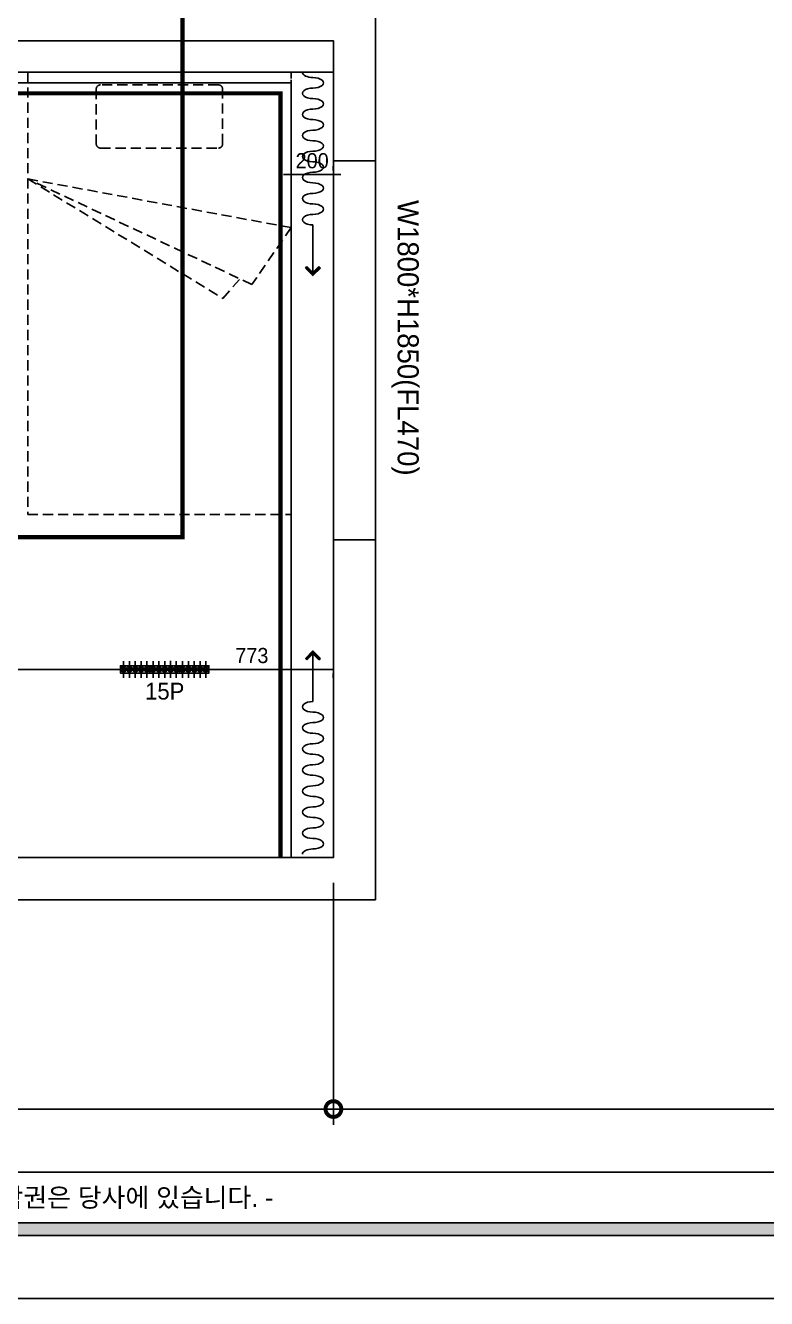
# Model space of a CAD drawing. Header units: millimetres. Extents: x 346859 to 753976, y -86090 to 5333.
# Drawn here: x 438520 to 442038, y -27949 to -21903 of the extents above; entities that cross this region are included whole.
import ezdxf
from ezdxf.enums import TextEntityAlignment as Align

# ---------------------------------------------------------------- set-up
doc = ezdxf.new("R2010")
doc.units = ezdxf.units.MM
doc.header["$LTSCALE"] = 60
for name, pattern in [('DASHEDX2', [1.5, 1, -0.5]), ('DH-HID2', [1.2, 0.8, -0.4]), ('HID', [2.5, 1.5, -1]), ('HID2', [1, 0.5, -0.5])]:
    doc.linetypes.add(name, pattern=pattern)
for name, color, linetype in [('0-ELC TEXT', 7, 'Continuous'), ('01. F-소품', 3, 'Continuous'), ('04-WIN', 4, 'Continuous'), ('06-FUR', 6, 'Continuous'), ('07-DIM WAL', 5, 'Continuous'), ('2CONTINUOUS', 2, 'Continuous'), ('3.기호.계단선', 30, 'Continuous'), ('CEIL-LIGHT', 7, 'Continuous'), ('FORM(YOURNAME)-1', 1, 'Continuous'), ('FORM(YOURNAME)-11', 1, 'Continuous'), ('FU-FURM', 251, 'DH-HID2'), ('RC-LIGHT', 7, 'Continuous')]:
    doc.layers.add(name, color=color, linetype=linetype)
doc.styles.add('YOURNAME', font='HY울릉도M.TTF')
doc.styles.add('스타일1', font='HY울릉도M.TTF')
doc.styles.add('코레일둥고', font='Korail_Round_Gothic_Medium.ttf')
doc.dimstyles.new('40', dxfattribs={"dimscale": 40, "dimtxt": 1.8, "dimasz": 0.9, "dimexe": 0.5, "dimexo": 1, "dimgap": 0.7, "dimtad": 1, "dimdec": 0, "dimzin": 0, "dimdsep": 46, "dimtxsty": 'YOURNAME', "dimblk": 'NONE', "dimcen": 0, "dimclrd": 1, "dimclre": 1, "dimclrt": 7, "dimadec": 0, "dimazin": 0, "dimtfac": 1, "dimtdec": 0, "dimtix": 1, "dimtmove": 2, "dimatfit": 3, "dimldrblk": 'NONE', "dimfxl": 1, "dimtolj": 1, "dimtzin": 0, "dimarcsym": 0})
doc.dimstyles.new('60', dxfattribs={"dimscale": 60, "dimtxt": 2.5, "dimasz": 2.5, "dimexe": 1.25, "dimexo": 2, "dimtad": 1, "dimdec": 0, "dimtxsty": '스타일1', "dimblk": 'DOTSMALL', "dimcen": 2.5, "dimclrd": 1, "dimclre": 1, "dimclrt": 2, "dimadec": 0, "dimazin": 0, "dimtfac": 1, "dimtdec": 0, "dimtix": 1, "dimtmove": 0, "dimatfit": 3, "dimldrblk": 'DOTSMALL', "dimfxl": 1.25, "dimarcsym": 0})

# ---------------------------------------------------------------- blocks, each defined once
blk = doc.blocks.new('FORM-ELEVATION')
at = {"layer": 'FORM(YOURNAME)-11'}
h = blk.add_hatch(color=256, dxfattribs=at)
h.dxf.hatch_style = 1
h.paths.add_polyline_path([(-10309, 35708), (71691, 35708), (71691, 35508), (-10309, 35508)])
h.paths.add_polyline_path([(-10309, -21492), (71691, -21492), (71691, -21692), (-10309, -21692)])
at = {"layer": 'Defpoints', "color": 158}
blk.add_line((62481, -20692), (-10309, -20692), dxfattribs=at)
for points in [[(-10309, -21692), (71691, -21692), (71691, 35708), (-10309, 35708)], [(-8309, 33708), (61071, 33708), (61071, -19692), (-8309, -19692)]]:
    blk.add_lwpolyline(points, close=True, dxfattribs=at)
at = {"layer": 'FORM(YOURNAME)-11', "color": 250}
blk.add_lwpolyline([(-11309, -22692), (72691, -22692), (72691, 36708), (-11309, 36708)], close=True, dxfattribs=at)
at = {"layer": 'FORM(YOURNAME)-11'}
blk.add_lwpolyline([(-10309, -21492), (71691, -21492), (71691, -21692), (-10309, -21692)], close=True, dxfattribs=at)
at = {"layer": 'FORM(YOURNAME)-11', "color": 1, "style": 'YOURNAME'}
blk.add_text("- 본 도서는 어떠한 경우에도 무단으로 도용할 수 없으며 도용시 '지적재산권' 보호에 관한 법률에 의거, 법적 분쟁이 발생합니다.  또한 본 도서에 관한 모든 저작권은 당사에 있습니다. -", height=300, dxfattribs=at).set_placement((28146, -21092), align=Align.MIDDLE_CENTER)
at = {"layer": 'FORM(YOURNAME)-11', "color": 3, "style": 'YOURNAME'}
for tag, height, p in [('1', 450, (71041, -1219)), ('2', 450, (71041, -1863)), ('3', 450, (71041, -3150)), ('4', 450, (71041, -5081)), ('5', 515, (71041, -7398)), ('6', 515, (71041, -9650)), ('7', 515, (71041, -11903)), ('8', 515, (71041, -14155)), ('9', 515, (71041, -16408)), ('10', 515, (66791, -18596)), ('11', 515, (71041, -18660)), ('12', 515, (66791, -20848)), ('13', 515, (71041, -20848))]:
    blk.add_attdef(tag, text='', height=height, dxfattribs=at).set_placement(p, align=Align.MIDDLE_RIGHT)
blk = doc.blocks.new('VUSAUSEH')
at = {"layer": '04-WIN'}
blk.add_lwpolyline([(414381.2, 34631.2), (414381.2, 32831.2), (414182.2, 32831.2), (414182.2, 34631.2)], close=True, dxfattribs=at)
at = {"layer": '2CONTINUOUS'}
for points in [[(409843.2, 37358.2), (409843.2, 35202.2), (414182.2, 35202.2), (414182.2, 34631.2), (414381.2, 34631.2), (414381.2, 35854.2)], [(414381.2, 32831.2), (414182.2, 32831.2), (414182.2, 31322.2), (412406.2, 31322.2), (412406.2, 31122.2), (414381.2, 31122.2), (414381.2, 32831.2)]]:
    blk.add_lwpolyline(points, dxfattribs=at)
at = {"layer": '0-ELC TEXT', "style": '코레일둥고'}
blk.add_text('W1800*H1850(FL470)', height=100, rotation=270, dxfattribs=at).set_placement((414487.1, 34445.4))
blk = doc.blocks.new('FFSFDF')
at = {"layer": '01. F-소품'}
blk.add_hatch(color=8, dxfattribs=at).paths.add_polyline_path([(1567672.9, 1746751.1), (1567679.9, 1746744.1), (1567715.3, 1746779.4), (1567679.9, 1746814.8), (1567672.9, 1746807.7), (1567701.2, 1746779.4)])
at = {"layer": '01. F-소품', "color": 8}
for p, q in [((1567672.9, 1746807.7), (1567679.9, 1746814.8)), ((1567474.8, 1746779.4), (1567701.2, 1746779.4)), ((1567672.9, 1746751.1), (1567679.9, 1746744.1))]:
    blk.add_line(p, q, dxfattribs=at)
for points in [[(1567672.9, 1746807.7), (1567701.2, 1746779.4), (1567672.9, 1746751.1)], [(1567679.9, 1746814.8), (1567715.3, 1746779.4), (1567679.9, 1746744.1)]]:
    blk.add_lwpolyline(points, dxfattribs=at)
for centre, start_param, end_param in [((1566799.8, 1746779.4), 1.570796, 4.712389), ((1566899.8, 1746779.4), 1.570796, 4.712389), ((1566999.8, 1746779.4), 1.570796, 4.712389), ((1567099.8, 1746779.4), 1.570796, 4.712389), ((1567199.8, 1746779.4), 1.570796, 4.712389), ((1567299.8, 1746779.4), 1.570796, 4.712389), ((1567399.8, 1746779.4), 1.570796, 4.712389), ((1566749.8, 1746779.4), 6.283185, 7.853982), ((1566849.8, 1746779.4), 4.712389, 7.853982), ((1566949.8, 1746779.4), 4.712389, 7.853982), ((1567049.8, 1746779.4), 4.712389, 7.853982), ((1567149.8, 1746779.4), 4.712389, 7.853982), ((1567249.8, 1746779.4), 4.712389, 7.853982), ((1567349.8, 1746779.4), 4.712389, 7.853982), ((1567449.8, 1746779.4), 4.712389, 7.853982)]:
    blk.add_ellipse(centre, major_axis=(0, -50), ratio=0.5, start_param=start_param, end_param=end_param, dxfattribs=at)
blk = doc.blocks.new('cjswjdeh')
at = {"layer": '06-FUR', "color": 8}
blk.add_lwpolyline([(436692.2, 35052.2), (439982.2, 35052.2), (439982.2, 35202.2), (436692.2, 35202.2)], close=True, dxfattribs=at)
at = {"layer": 'FU-FURM', "color": 8}
for p, q in [((438531.2, 34545.6), (439457.2, 33978.2)), ((439595.2, 34044.2), (438531.2, 34545.6)), ((438531.2, 34545.6), (439781.2, 34314.2)), ((439781.2, 34314.2), (439595.2, 34044.2)), ((439457.2, 33978.2), (439541.2, 34074.2))]:
    blk.add_line(p, q, dxfattribs=at)
blk.add_lwpolyline([(438531.2, 32952.2), (439781.2, 32952.2), (439781.2, 35052.2), (438531.2, 35052.2)], close=True, dxfattribs=at)
blk.add_lwpolyline([(438876.2, 34692.2), (439436.2, 34692.2, 0.414214), (439456.2, 34712.2), (439456.2, 34972.2, 0.414214), (439436.2, 34992.2), (438876.2, 34992.2, 0.414214), (438856.2, 34972.2), (438856.2, 34712.2, 0.414214)], format="xyb", close=True, dxfattribs=at)
blk.add_blockref('VUSAUSEH', (25800, 0))
at = {"color": 8, "rotation": 270}
blk.add_blockref('FFSFDF', (-1306894.7, 1601801.9), dxfattribs=at)
at = {"color": 8, "xscale": -1, "rotation": 270}
blk.add_blockref('FFSFDF', (-1306894.7, -1535411.6), dxfattribs=at)
blk = doc.blocks.new('*D89')
at = {"layer": '07-DIM WAL', "color": 1, "lineweight": -2, "transparency": 16777216}
for p, q in [((439745.2, -22611.4), (440017.2, -22611.4)), ((439781.2, -22571.4), (439781.2, -22591.4)), ((439981.2, -22571.4), (439981.2, -22591.4))]:
    blk.add_line(p, q, dxfattribs=at)
at = {"layer": 'Defpoints', "color": 0, "transparency": 16777216}
for p in [(439781.2, -22611.4), (439981.2, -22611.4), (439981.2, -22611.4)]:
    blk.add_point(p, dxfattribs=at)
at = {"layer": '07-DIM WAL', "color": 7, "transparency": 16777216, "insert": (439881.2, -22546), "char_height": 72, "attachment_point": 5, "style": 'YOURNAME'}
blk.add_mtext('\\A1;200', dxfattribs=at)
blk = doc.blocks.new('_None')
blk = doc.blocks.new('1')
at = {"linetype": 'Continuous'}
h = blk.add_hatch(color=4, dxfattribs=at)
h.dxf.hatch_style = 1
edge = h.paths.add_edge_path()
edge.add_arc((11539653, -14273504), 37.5, 0, 360)
at = {"color": 1, "linetype": 'Continuous'}
for p, q in [((11539653, -14273637), (11539653, -14273370)), ((11539520, -14273504), (11539787, -14273504))]:
    blk.add_line(p, q, dxfattribs=at)
at = {"color": 4, "linetype": 'Continuous'}
for radius in [41.5, 37.5]:
    blk.add_circle((11539653, -14273504), radius, dxfattribs=at)
blk = doc.blocks.new("5RN'")
at = {"layer": 'RC-LIGHT'}
blk.add_lwpolyline([(188137.5, 27400.3), (188277.5, 27400.3), (188277.5, 27435.3), (188137.5, 27435.3)], close=True, dxfattribs=at)
at = {"layer": 'RC-LIGHT', "yscale": 0.2948704765105351, "zscale": 0.2948704765105351}
for p, xscale in [((-3214550.6, 4236252.7), 0.2948704765105351), ((-3214523.1, 4236252.7), 0.2948704765105351), ((3590910.6, 4236252.7), -0.2948704765105351), ((3590938.1, 4236252.7), -0.2948704765105351), ((3590965.5, 4236252.7), -0.2948704765105351)]:
    blk.add_blockref('1', p, dxfattribs=dict(at, xscale=xscale))
blk = doc.blocks.new('*D175')
at = {"layer": '07-DIM WAL', "color": 1, "lineweight": -2, "transparency": 16777216}
for p, q in [((437381.2, -24921.4), (437381.2, -24941.4)), ((437381.2, -24961.4), (439208.7, -24961.4)), ((439208.7, -24921.4), (439208.7, -24941.4))]:
    blk.add_line(p, q, dxfattribs=at)
at = {"layer": 'Defpoints', "color": 0, "transparency": 16777216}
for p in [(437381.2, -24961.4), (439208.7, -24961.4), (439208.7, -24961.4)]:
    blk.add_point(p, dxfattribs=at)
at = {"layer": '07-DIM WAL', "color": 7, "transparency": 16777216, "insert": (438294.9, -24896), "char_height": 72, "attachment_point": 5, "style": 'YOURNAME'}
blk.add_mtext('\\A1;1827', dxfattribs=at)
blk = doc.blocks.new('*D176')
at = {"layer": '07-DIM WAL', "color": 1, "lineweight": -2, "transparency": 16777216}
for p, q in [((439208.7, -24961.4), (439981.2, -24961.4)), ((439208.7, -25001.4), (439208.7, -24981.4)), ((439981.2, -25001.4), (439981.2, -24981.4))]:
    blk.add_line(p, q, dxfattribs=at)
at = {"layer": 'Defpoints', "color": 0, "transparency": 16777216}
for p in [(439208.7, -24961.4), (439981.2, -24961.4), (439981.2, -24961.4)]:
    blk.add_point(p, dxfattribs=at)
at = {"layer": '07-DIM WAL', "color": 7, "transparency": 16777216, "insert": (439594.9, -24896), "char_height": 72, "attachment_point": 5, "style": 'YOURNAME'}
blk.add_mtext('\\A1;773', dxfattribs=at)
blk = doc.blocks.new('*D179')
at = {"layer": '07-DIM WAL', "color": 1, "lineweight": -2, "transparency": 16777216}
for p, q in [((436792.2, -22135.4), (436792.2, -22155.4)), ((436792.2, -22175.4), (439781.2, -22175.4)), ((439781.2, -22135.4), (439781.2, -22155.4))]:
    blk.add_line(p, q, dxfattribs=at)
at = {"layer": 'Defpoints', "color": 0, "transparency": 16777216}
for p in [(436792.2, -22175.4), (439781.2, -22175.4), (439781.2, -22175.4)]:
    blk.add_point(p, dxfattribs=at)
at = {"layer": '07-DIM WAL', "color": 7, "transparency": 16777216, "insert": (438286.7, -22110), "char_height": 72, "attachment_point": 5, "style": 'YOURNAME'}
blk.add_mtext('\\A1;2989', dxfattribs=at)
blk = doc.blocks.new('_DotSmall')
at = {"color": 0, "linetype": 'ByBlock', "const_width": 0.5}
blk.add_lwpolyline([(-0.0625, 0, 1), (0.0625, 0, 1)], format="xyb", close=True, dxfattribs=at)
blk = doc.blocks.new('*D240')
at = {"layer": '07-DIM WAL', "color": 1, "lineweight": -2, "transparency": 16777216}
for p, q in [((439982.2, -25975.4), (439982.2, -27124.5)), ((435592.7, -26269.5), (435592.7, -27124.5)), ((439982.2, -27049.5), (435592.7, -27049.5))]:
    blk.add_line(p, q, dxfattribs=at)
at = {"layer": 'Defpoints', "color": 0, "transparency": 16777216}
for p in [(439982.2, -25855.4), (435592.7, -26149.5), (435592.7, -27049.5)]:
    blk.add_point(p, dxfattribs=at)
at = {"layer": '07-DIM WAL', "color": 1, "lineweight": -2, "transparency": 16777216, "xscale": 150, "yscale": 150, "zscale": 150, "rotation": 180}
blk.add_blockref('_DotSmall', (435592.7, -27049.5), dxfattribs=at)
at = {"layer": '07-DIM WAL', "color": 1, "lineweight": -2, "transparency": 16777216, "xscale": 150, "yscale": 150, "zscale": 150}
blk.add_blockref('_DotSmall', (439982.2, -27049.5), dxfattribs=at)
at = {"layer": '07-DIM WAL', "color": 2, "transparency": 16777216, "insert": (437787.5, -26933.9), "char_height": 150, "attachment_point": 5, "style": '스타일1'}
blk.add_mtext('4390', dxfattribs=at)

msp = doc.modelspace()

# ---------------------------------------------------------------- linework, layer by layer
at = {"layer": '3.기호.계단선', "color": 140, "linetype": 'HID2'}
msp.add_lwpolyline([(432988.8, -23945.4, 20, 20, 0), (435190.2, -23945.4, 20, 20, 0), (435190.2, -24333.9, 20, 20, 0), (439265.7, -24333.9, 20, 20, 0), (439265.7, -18567.4, 20, 20, 0), (441103.2, -18567.4, 20, 20, 0), (441103.2, -16536.6, 20, 20, 0)], format="xyseb", dxfattribs=at)
at = {"layer": '3.기호.계단선', "color": 10, "linetype": 'HID'}
msp.add_lwpolyline([(439731.2, -25855.4, 20, 20, 0), (439731.2, -22225.4, 20, 20, 0), (436842.2, -22225.4, 20, 20, 0)], format="xyseb", dxfattribs=at)
at = {"layer": 'CEIL-LIGHT'}
msp.add_line((439781.2, -22175.4), (436792.2, -22175.4), dxfattribs=at)
msp.add_lwpolyline([(439781.2, -22175.4), (439781.2, -25855.4)], dxfattribs=at)

# ---------------------------------------------------------------- block references
msp.add_blockref('cjswjdeh', (0, -57177.6))
at = {"layer": 'FORM(YOURNAME)-1', "xscale": 0.3000000000000002, "yscale": 0.3000000000000002, "zscale": 0.3000000000000002}
msp.add_blockref('FORM-ELEVATION', (426691.3, -21141.9), dxfattribs=at)
at = {"layer": 'RC-LIGHT', "rotation": 180}
msp.add_blockref("5RN'", (627248.7, 2456.4), dxfattribs=at)
at = {"layer": 'RC-LIGHT', "xscale": -1, "rotation": 180}
for p in [(250973.8, 2456.4), (251113.8, 2456.4)]:
    msp.add_blockref("5RN'", p, dxfattribs=at)

# ---------------------------------------------------------------- texts
at = {"layer": '0-ELC TEXT', "color": 7, "linetype": 'DASHEDX2', "style": '코레일둥고'}
msp.add_text('15P', height=80, dxfattribs=at).set_placement((439088.2, -25104.7))

# ---------------------------------------------------------------- dimensions: what is measured, and where the dimension line sits
at = {"layer": '07-DIM WAL'}
for base, p1, p2, dimstyle, picture, middle in [((439781.2, -22175.4), (436792.2, -22175.4), (439781.2, -22175.4), '40', '*D179', (438286.7, -22110)), ((439981.2, -22611.4), (439781.2, -22611.4), (439981.2, -22611.4), '40', '*D89', (439881.2, -22546)), ((439208.6864, -24961.439), (437381.2122, -24961.439), (439208.6864, -24961.439), '40', '*D175', (438294.9493, -24896.001)), ((439981.2122, -24961.439), (439208.6864, -24961.439), (439981.2122, -24961.439), '40', '*D176', (439594.9493, -24896.001)), ((435592.7121989, -27049.4750044), (439982.2121989, -25855.4390389), (435592.7121989, -26149.4750044), '60', '*D240', (437787.4621989, -26933.8791322))]:
    dim = msp.add_linear_dim(base=base, p1=p1, p2=p2, dimstyle=dimstyle, dxfattribs=at)
    dim.commit()
    dim.dimension.update_dxf_attribs({"geometry": picture, "text_midpoint": middle})

doc.saveas('drawing.dxf')
